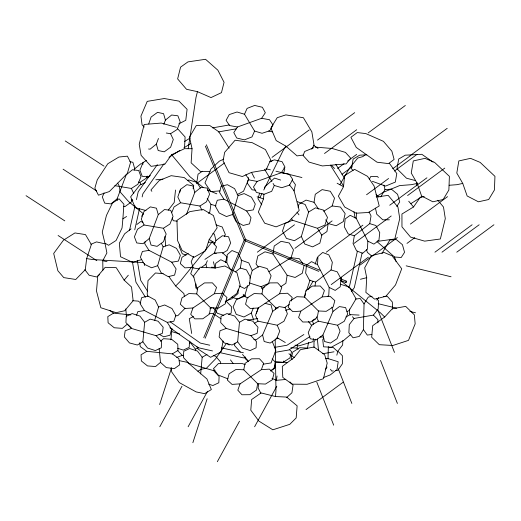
<?xml version="1.0" encoding="UTF-8"?>
<svg xmlns="http://www.w3.org/2000/svg" width="521" height="521" viewBox="0 0 521 521"><rect width="100%" height="100%" fill="white"/><g stroke="black" fill="none" stroke-linecap="round" stroke-linejoin="round"><path stroke-width="0.78" d="M328.028 358.956L328.334 346.647M376.735 298.553L378.604 300.78L378.181 308.966L373.407 315.114L354.065 318.442L349.291 324.59L348.875 332.776L353.082 337.797L359.23 336.449L363.417 329.604L364.055 303.951L368.243 297.107L372.092 296.267M189.514 341.04L189.221 347.331L183.281 350.092L177.609 348.256M189.833 343.085L189.911 341.509M195.987 283.958L195.805 287.885L197.466 289.63M342.857 340.526L342.629 344.987L337.855 351.134L342.362 355.687L342.375 363.801L337.882 370.314L335.583 370.607M230.503 269.943L226.804 262.675L227.221 254.658L231.995 250.549L238.084 252.959L241.614 260.357L240.337 268.041L235.433 271.897M238.24 289.546L238.032 293.551L233.258 297.66L231.904 297.126M327.566 296.488L328.758 295.459L329.181 287.442L317.53 264.583L317.947 256.566L322.72 252.457L328.81 254.867L332.339 262.265L331.063 269.95L315.641 282.082L315.003 285.918M369.096 211.936L371.017 215.974L369.747 223.652L354.326 235.785L353.049 243.47L356.579 250.868L362.668 253.278L367.442 249.168L367.859 241.151L356.208 218.292L356.507 212.679M366.706 277.68L365.892 292.45L374.677 299.139L385.859 296.293L395.53 284.915L401.711 268.784L392.163 255.883L384.088 252.47L371.362 255.707L364.693 267.794L366.706 277.68L360.441 279.276M229.11 148.198L218.755 131.748L209.898 125.607L196.267 125.548L189.507 137.108L192.047 148.713L191.122 162.819L200.507 171.513L210.093 171.552M122.891 218.84L123.907 204.225L119.062 198.788L112.471 203.014L106.447 215.434L102.266 232.073L104.897 243.118L108.589 245.293L116.085 240.481L122.044 228.022L122.891 218.84L126.583 216.475M275.498 396.546L261.138 392.925L251.643 399.535L250.79 410.164L258.891 421.092L272.848 429.805L289.774 424.335L296.169 417.946L297.133 405.846L286.641 397.074L275.498 396.546L275.974 390.587L275.192 339.549M142.858 341.841L144.649 322.297L139.947 316.091L132.152 313.57L126.212 316.332L125.919 322.623L131.448 328.438L156.059 335.693L161.595 341.509L161.295 347.8L155.362 350.561L147.56 348.041L142.858 341.841L137.297 345.013L129.455 342.929L124.324 336.905L125.17 330.776L131.448 328.438M170.921 339.816L171.976 328.354M195.323 350.776L195.466 349.22L190.764 343.02L189.344 342.558M200.65 373.935L202.174 357.25L197.472 351.05L189.677 348.523L183.737 351.291L183.444 357.575L188.973 363.397L213.584 370.652L219.12 376.468L218.82 382.759L212.887 385.52L208.634 384.146M237.661 341.841L239.452 322.297L234.75 316.091L226.948 313.57L221.015 316.332L220.715 322.623L226.251 328.438L250.861 335.693L256.391 341.509L256.098 347.8L250.158 350.561L242.363 348.041L237.661 341.841L232.099 345.013L224.258 342.929L219.126 336.905L219.973 330.776L226.251 328.438M289.376 184.701L294.078 190.797L299.184 210.393L288.569 221.803L276.071 226.856L264.668 223.183L258.351 212.06L263.496 198.892L263.932 194.157M264.44 188.641L264.583 187.065L274.521 178.084L280.624 180.051M343.521 186.694L344.609 175.623L354.547 169.332L367.52 176.332L374.104 186.017L379.21 205.958L368.594 212.464L356.097 213.213L344.694 207.058L338.376 196.15L343.521 186.694L337.133 183.242M175.518 190.035L174.203 202.487L168.25 210.171M215.251 268.041L215.759 263.32L220.787 259.719L226.804 262.675M306.4 266.016L305.638 273.095L309.507 280.226L315.641 282.082M86.655 258.605L85.288 269.683L75.747 279.477L63.757 277.608L57.87 270.751L53.689 253.453L63.432 240.201L74.939 232.946L85.47 234.593L91.344 244.564L86.655 258.605L92.556 259.53L143.509 262.597M220.5 363.717L220.709 362.186L215.577 356.162L213.226 355.537M232.542 296.325L232.223 298.624L226.642 300.702M258.69 383.997L258.097 387.976L260.91 393.322M285.762 379.464L276.397 380.323L277.035 376.012M200.546 188.14L196.821 182.343L198.045 174.183L202.415 171.227M207.221 198.54L210.946 204.336L209.722 212.503L208.472 213.343M304.101 265.345L302.304 273.258L295.127 277.452L287.123 275.257L273.004 254.007L274.222 245.997L281.093 241.334L289.233 242.975L293.479 249.885L291.115 257.661L269.012 271.604M287.123 275.257L285.905 283.268L280.91 286.661M318.533 209.051L314.039 202.298L315.264 194.287L322.128 189.624L330.275 191.266L334.515 198.175L332.157 205.951L323.717 211.272M325.684 219.816L328.165 223.548L326.941 231.558L321.327 235.375M188.224 148.693L195.994 97.447L197.446 91.65L186.538 89.293L177.635 78.912L180.579 67.144L187.944 61.895L205.541 59.283L217.863 70.179L224.056 82.292L221.464 92.634L211.012 97.59L197.446 91.65M416.364 185.828L416.956 182.402M196.71 293.903L197.837 287.599L204.466 282.923L212.379 282.844L216.541 287.423L214.307 293.74L192.959 307.97L184.948 308.484L180.312 304.225L181.998 297.901L188.934 293.531L196.71 293.903L210.556 307.807L218.332 308.178L225.267 303.808L226.954 297.484L222.317 293.225L214.307 293.74M210.556 307.807L209.429 314.117L202.799 318.793L194.887 318.865L190.725 314.287L192.959 307.97M243.802 369.806L244.929 363.495L251.558 358.819L259.471 358.748L263.633 363.326L261.399 369.643L240.051 383.873L232.04 384.387L227.403 380.128L229.09 373.804L236.026 369.435L243.802 369.806L257.648 383.71L265.423 384.081L272.366 379.711L274.046 373.388L269.409 369.128L261.399 369.643M261.959 293.903L263.092 287.599L269.715 282.923L277.628 282.844L281.796 287.423L279.556 293.74L258.208 307.97L250.197 308.484L245.56 304.225L247.247 297.901L254.183 293.531L261.959 293.903L275.811 307.807L278.142 307.918M257.648 383.71L256.521 390.014L249.891 394.69L241.978 394.768L237.817 390.19L240.051 383.873M275.524 309.383L275.811 307.807M272.151 358.923L275.192 361.978L274.066 368.288L270.751 370.626M304.59 297.055L305.716 290.751L312.346 286.075L320.259 286.003L324.42 290.581L322.186 296.892L300.838 311.128L292.828 311.643L288.191 307.383L289.878 301.053L296.814 296.69L304.59 297.055L318.435 310.965L326.211 311.33L333.147 306.967L334.834 300.637L330.197 296.377L322.186 296.892M298.149 349.181L297.048 348.074L297.615 344.922M308.504 342.558L307.514 348.074L299.738 347.702L292.802 352.072L291.115 358.396L292.274 359.464M318.435 310.965L317.309 317.269L310.679 321.945L302.766 322.017L298.605 317.445L300.838 311.128M223.105 341.001L221.034 351.935L210.575 357.315L198.273 349.181L196.756 346.452M193.109 188.628L193.74 185.437L184.187 177.544L171.168 175.681L159.237 180.507L150.934 189.983L151.858 191.318M179.843 192.164L180.5 189.234M129.508 230.419L135.017 205.945M136.437 199.634L138.215 191.741L157.329 164.623M134.757 229.82L139.511 208.68M142.155 196.931L142.865 193.799L164.135 163.627M313.635 338.611L312.952 341.672L298.82 345.892L294.984 345.163M357.406 251.135L349.656 285.586L348.269 287.553M362.121 252.913L354.306 287.651L351.506 291.617M248.061 180.038L247.345 183.203L252.073 189.8L255.824 190.295M293.981 190.96L295.42 184.629L292.105 180.012M298.142 207.462L298.859 204.297L306.042 200.103L314.039 202.298M145.235 241.314L144.675 243.607L148.999 250.373L171.767 262.2L176.091 268.96L174.6 275.081L168.244 276.658L161.067 272.691L157.635 265.71L163.125 246.863L161.412 243.372M225.456 262.48L226.954 256.853L222.317 252.594L214.307 253.108L204.896 259.386M245.319 356.996L244.948 358.396L248.426 361.594M291.272 301.001L292.203 297.484L287.566 293.225L279.556 293.74M336.82 355.172L337.758 351.655L333.121 347.396L328.315 347.702M235.049 343.137L234.411 345.384L240.337 352.04M154.698 320.343L158.586 307.019L155.154 300.037L147.977 296.071L141.627 297.647L140.129 303.763L144.454 310.529L167.221 322.356L171.546 329.122L170.054 335.237L163.698 336.813L159.133 334.293M237.289 222.2L235.98 221.484L232.555 214.496L233.206 212.249M233.558 211.044L238.045 195.655L234.613 188.667L227.436 184.701L221.08 186.277L219.588 192.399L223.913 199.165L228.582 201.588M245.606 296.286L244.981 294.919L247.749 285.58M249.93 278.227L252.236 270.451L248.791 262.903L240.963 260.083M291.324 218.332L292.541 220.253L317.413 228.276L321.867 235.303L319.842 243.17L312.62 246.863L304.798 244.043L301.353 236.495L308.601 212.034L305.156 204.486L297.335 201.666M259.621 193.219L257.967 198.664L261.783 204.883M245.71 239.92L245.658 240.383A0.736 0.684 -22.5 0 1 245.209 240.715L245.228 240.702M283.613 173.057L284.792 169.169L283.945 167.788M159.628 404.517L171.585 367.741M192.868 442.681L207.15 398.754M304.355 297.478L305.56 293.779M306.413 291.161L310.021 280.057M315.192 264.16L317.348 257.524M209.208 239.51L205.521 250.803L193.845 257.361L182.116 250.406L177.589 240.63L176.951 220.39L189.833 211.617L203.138 209.455L213.447 215.564L217.14 227.807L209.208 239.51L214.978 242.936M136.593 315.283L137.844 311.623L144.454 310.529M148.713 123.913L151.123 117.017L157.518 112.36L163.561 113.663L165.417 120.097L163.822 124.317M132.236 199.602L131.435 201.901L125.04 206.563L123.529 206.238M214.307 253.108L216.541 246.798L212.379 242.219L208.42 242.252M256.221 313.583L258.208 307.97M104.057 192.868L102.363 197.003L104.669 203.131L110.921 203.9L117.14 198.82L126.225 174.828L132.445 169.748L138.697 170.517L141.002 176.645L137.902 184.232L131.357 188.452L114.841 185.671M134.21 170.146L134.744 168.739L140.957 163.666L143.301 163.952M148.55 148.98L150.113 149.169L156.326 144.089L158.456 138.469M149.188 238.625L158.28 214.626L164.493 209.553L170.745 210.321L173.05 216.449L169.95 224.037L163.412 228.257L144.056 224.994L137.518 229.22L134.411 236.808L136.723 242.929L142.969 243.704L149.188 238.625L151.044 245.059L157.088 246.361L163.483 241.705L166.16 234.04L163.412 228.257M186.492 214.32L194.789 192.405L201.008 187.326L207.26 188.094L209.566 194.222L206.459 201.809L199.921 206.029L180.572 202.773L174.027 206.993L171.774 212.509M258.507 307.735L255.524 315.277L258.032 321.17L277.231 325.228L283.938 321.281L287.351 313.831L285.3 307.611L279.087 306.582L272.665 311.402L262.591 335.003L256.169 339.816L253.844 339.432M248.087 297.882L244.297 296.442L236.514 299.308L233.115 306.895L236.254 314.378L243.945 316.989L251.285 313.075L253.31 308.119M143.028 162.565L139.921 170.152L142.226 176.28L148.478 177.049L150.348 175.525M147.261 176.078L146.414 178.149L139.875 182.37L138.332 182.109M203.776 337.706L244.238 240.025L205.333 146.088M205.124 338.279L245.424 240.969L318.78 271.356M201.386 267.527L205.886 264.154L207.358 260.702M214.183 244.707L215.955 240.559L222.376 235.739L228.589 236.768L230.64 242.981L227.228 250.438L222.532 253.199M322.922 335.003L332.991 311.402L339.412 306.582L345.625 307.611L347.683 313.831L344.264 321.281L337.556 325.228L318.357 321.17L311.649 325.124L308.237 332.574L310.288 338.793L316.501 339.816L322.922 335.003L324.511 341.509L330.496 343.059L337.08 338.663L340.063 331.122L337.556 325.228M244.499 114.236L247.11 108.388L254.671 105.437L262.369 107.274L265.313 112.718L261.62 118.306L237.478 126.987L229.579 125.561L226.101 120.312L229.26 114.574L237.042 112.002L244.499 114.236L254.593 131.064L262.056 133.291L269.839 130.719L272.997 124.988L269.52 119.739L261.62 118.306M254.593 131.064L251.982 136.912L244.421 139.856L236.729 138.026L233.786 132.581L237.478 126.987M274.293 185.469L271.682 191.318L264.121 194.268L256.423 192.431L253.486 186.987L257.172 181.399L281.32 172.718L289.22 174.144L292.698 179.393L289.539 185.131L281.757 187.703L274.293 185.469L273.095 183.464M179.725 244.909L179.107 246.29L182.246 253.766L186.095 255.075M224.401 236.521L225.326 234.45L222.187 226.974L216.039 224.883M193.682 256.312L191.194 261.731L193.252 267.944L199.465 268.973M259.855 197.72L261.991 193.519M263.769 190.022L282.753 151.22L285.892 146.134L276.208 140.592L270.861 128.003M369.298 179.283L370.757 176.489L377.302 176.482L378.396 177.498M102.917 270.125L102.761 260.721L106.896 252.959L105.138 243.861L96.509 241.9L90.967 244.303M159.804 426.758L181.979 386.243M188.12 426.758L207.547 391.271M217.329 461.717L239.51 421.196M254.606 426.758L276.781 386.243M339.881 184.734L349.493 168.146L357.751 158.019L362.785 156.645L365.918 154.32L377.054 162.213L388.516 163.601L394.11 159.452L391.877 151.214L383.423 141.334L365.859 133.597L357.256 132.568L350.887 137.297L356.234 147.417L365.918 154.32M380.766 196.912L384.973 189.657L383.984 185.092M381.926 253.642L389.819 240.038L396.201 239.497L402.433 244.688L404.557 252.314L401.209 257.517L394.534 256.996L376.93 241.529M308.139 289.546L313.03 281.301M340.884 278.95L341.62 277.706M325.351 369.734L327.025 366.992M271.285 127.313L277.231 117.674L285.834 114.894L303.391 117.726L311.851 131.839L314.085 145.261L311.688 149.149M396.781 206.485L399.711 201.933L397.588 194.307L391.356 189.116L384.973 189.657M281.32 172.718L285.007 167.124L282.069 161.679L274.372 159.849L269.839 161.614M315.791 339.197L313.994 341.802L314 347.481M376.813 300.109L378.598 297.53M437.842 200.285L443.488 207.026L445.299 218.586L440.356 238.989L424.661 241.145L410.535 237.081L401.965 226.843L401.938 214.027L413.524 206.967L420.304 197.205L424.25 196.664M177.361 128.427L185.098 136.964L184.499 148.693L171.63 154.73L164.766 164.297L151.09 166.355L141.106 155.349L139.218 144.252L144.187 124.467L161.263 123.067L176.332 127.293M141.536 216.287L143.451 213.812L128.667 201.614L120.032 191.806L119.504 186.616L117.72 183.145L127.332 173.454L130.582 162.37L127.404 156.17L118.918 157.029L107.782 163.75L97.271 179.804L94.848 188.127L98.462 195.18L109.325 191.565L117.72 183.145M294.15 357.536L300.448 349.656L314 347.019L324.642 354.71L327.201 363.098L323.424 378.689L307.077 384.29L292.151 384.166L282.792 377.412L282.291 366.38L294.15 357.536L288.908 353.752M323.782 338.318L322.746 339.575L323.528 346.823L331.343 347.214L343.469 340.617L350.6 334.56M212.49 241.464L179.862 281.731L175.675 285.996L183.893 293.544L184.46 296.716M124.148 280.148L116.222 267.651L105.183 267.325L97.74 276.143L96.496 291.024L100.846 307.742L116.111 312.678L124.669 310.763L133.142 300.728L131.533 287.012L124.148 280.148L128.316 275.205M384.68 317.009L392.235 308.79L405.69 306.368L414.351 314.866L415.159 323.873L408.503 340.369L392.867 345.488L379.288 344.694L371.675 337.23L372.697 325.703L384.68 317.009L380.415 312.821L340.747 280.695M185.183 308.165L177.817 315.667L175.57 315.869M213.682 166.499L210.868 169.149L204.974 182.904L210.81 191.572L219.901 190.914M214.808 165.437L219.302 161.191L223.698 159.152M286.635 397.575L291.916 392.782L293.062 385.091L289.93 381.945M99.563 274.58L96.75 276.983L89.169 275.264L84.793 269.631M160.448 341.281L163.496 338.683L171.585 339.282L177.746 344.251L178.052 350.431L172.314 353.889L146.785 351.323L140.266 346.628L139.719 342.733M159.159 348.556L160.481 362.375L155.603 366.523L147.508 365.924L141.354 360.955L141.048 354.781L146.785 351.323M165.417 120.097L171.637 115.017L177.882 115.786L180.194 121.914L177.088 129.501L170.549 133.728L166.297 133.011M131.11 228.862L124.669 233.779L119.348 243.144L120.514 256.729L132.64 262.421L141.699 259.562M136.899 224.44L140.761 221.49L142.956 222.298M225.196 302.069L236.801 293.479L240.214 285.404L236.977 272.678L224.89 266.01L215.004 268.022L200.233 267.201L193.545 275.993L196.391 287.175L197.589 288.191M196.384 183.718L224.577 162.91M272.066 157.335L309.233 129.911M317.53 140.084L354.697 112.66M324.505 153.493L356.677 129.755M368.165 132.914L405.331 105.489M337.569 168.478L344.049 163.698M347.683 161.015L356.677 154.379M342.01 174.288L352.15 166.805M257.315 252.19L294.482 224.766M410.04 155.746L447.207 128.322M392.717 168.752L410.177 155.87M394.449 171.025L417.002 154.379M366.55 194.743L388.581 178.488M294.951 248.328L332.118 220.897M389.747 205.235L426.92 177.804M326.257 252.19L362.877 225.17M407.598 195.544L444.765 168.12M354.046 243.398L391.212 215.974M410.385 224.076L447.552 196.645M331.206 284.609L368.373 257.185M360.219 264.961L397.386 237.537M406.986 243.398L414.801 237.635M434.937 252.19L472.104 224.766M441.99 252.19L479.157 224.766M456.761 252.19L493.934 224.766M306.029 409.61L343.196 382.18M306.485 265.228L311.512 261.627L317.53 264.583M270.699 371.095L274.678 368.288L275.811 361.978L283.58 362.349L284.844 361.554M270.536 161.888L272.405 160.618M142.526 162.923L146.447 160.39M184.623 141.497L190.093 138.039M168.973 157.296L179.823 150.432M183.893 147.86L190.679 143.568M376.201 196.762L383.059 192.418L399.711 185.561L411.427 184.681L417.197 183.412L421.6 195.981L432.847 201.796L443.137 199.536L448.868 189.989L449.395 176.345L434.586 162.389L425.006 158.351L413.296 160.924L411.251 173.044L417.197 183.412M410.789 203.698L422.44 196.326M303.873 334.534L286.921 345.26L274.267 347.448M309.949 336.592L288.751 350.001L275.192 352.346M188.302 253.304L181.998 257.27L180.312 263.6L184.948 267.859L192.959 267.345L190.725 273.662L193.845 277.094M284.212 307.781L289.259 304.603M207.912 190.823L209.826 189.618M179.237 360.63L187.521 362.395L197.908 371.252L201.243 369.213L206.375 368.295L215.499 358.943L226.55 343.287L229.162 345.006M308.601 212.034L315.531 207.833L323.515 210.113L327.475 217.42L324.896 225.105L317.413 228.276M301.353 236.495L294.424 240.695L286.439 238.416L282.48 231.109L285.059 223.424L292.541 220.253M252.236 270.451L259.158 266.251L267.143 268.53L271.109 275.837L268.523 283.522L261.041 286.693L249.344 282.923M238.748 298.696L244.981 294.919M130.836 314.892L113.539 313.154L107.801 316.612L108.108 322.792L114.268 327.761L122.357 328.36L127.235 324.205L131.272 327.865M254.671 323.144L258.032 321.17M187.514 180.709L188.823 179.953L196.821 182.343M144.649 322.297L150.211 319.119L158.052 321.203L163.184 327.234L162.337 333.362L156.059 335.693M209.963 308.692L212.047 307.501M239.452 322.297L245.013 319.119L252.854 321.203L257.98 327.234L257.14 333.362L250.861 335.693M195.466 349.22L198.247 347.631M202.174 357.25L207.045 354.469M345.931 316.989L350.197 314.632L359.093 315.081M237.14 194.646L243.522 191.22L248.706 179.133L248.393 177.596M261.829 288.523L264.499 287.104M178.853 123.848L185.776 120.286L187.091 109.325L178.983 101.12L164.278 98.534L147.235 101.367L140.937 116.131L142.077 124.825L144.252 127.02M193.46 316.56L189.279 318.637L191.695 333.479M228.543 314.293L231.181 313.069L231.48 306.778L225.945 300.962M346.993 311.538L349.09 310.568L356.045 298.839L349.493 287.162L340.454 284.219M145.372 182.558L139.7 185.17L130.66 196.827L135.245 207.658L145.984 210.543M251.526 172.373L242.33 176.528L229.064 172.705L223.086 161.009L224.629 152.379L235.088 140.214L252.19 142.669L265.43 149.573L270.679 159.849L266.107 169.898L251.526 172.373L254.469 178.13M313.622 147.73L304.655 151.5L303.111 155.499L309.09 162.109L322.356 165.945L346.133 163.881L350.711 158.208L345.456 152.399L332.222 148.492L315.12 147.098M323.508 377.543L330.21 374.938L337.022 369.578L338.188 361.737L327.247 358.357L325.684 358.617M176.684 357.439L182.265 355.368L183.705 355.791M213.584 370.652L214.984 370.131M238.045 195.655L244.108 193.597L251.409 197.14L255.29 204.037L253.291 209.891L246.68 210.985L229.833 202.239M232.555 214.496L226.485 216.554L219.191 213.004L215.303 206.114L217.303 200.253L223.913 199.165M163.125 246.863L169.195 244.811L176.489 248.354L180.377 255.251L178.377 261.106L171.767 262.2M157.635 265.71L151.572 267.761L144.271 264.219L140.39 257.322L142.389 251.467L148.999 250.373M158.586 307.019L164.649 304.967L171.95 308.51L175.831 315.407L173.832 321.262L167.221 322.356M285.475 310.347L290.132 308.953M315.42 319.516L312.424 320.415L313.453 324.27M462.746 183.412L456.806 173.044L458.845 160.924L470.554 158.351L480.141 162.389L494.95 176.345L494.422 189.989L488.691 199.536L478.402 201.796L467.155 195.981L462.746 183.412L456.982 184.681L449.174 185.268M212.542 127.866L229.286 124.968M218.247 131.943L236.436 128.791M245.691 357.452L243.3 357.868L219.615 352.535M322.76 353.733L334.013 351.799M247.488 320.2L257.739 318.539M275.909 338.65L278.045 338.305M263.164 364.205L271.076 362.922L275.837 350.405L272.301 341.581M303.144 155.063L297.029 155.896L285.892 146.134M376.331 196.99L388.178 195.382L397.933 207.026L399.75 218.586L394.801 238.989L379.106 241.145L377.621 240.715M355.576 299.074L360.174 298.494L364.055 303.951M371.903 334.482L367.298 335.062L363.417 329.604M333.277 370.893L331.747 371.089L330.451 369.265M383.469 296.501L387.155 296.182L392.32 301.991L392.606 309.122M155.857 179.791L162.949 179.178M287.69 362.505L285.287 362.662L283.548 361.06M366.797 154.809L359.685 155.18L353.14 159.061L351.454 168.778L353.134 170.445M320.018 337.048L323.183 337.015M245.358 364.739L242.33 363.56L218.468 363.495L213.408 368.738L218.117 374.99L227.931 378.865M389.343 219.803L382.798 219.81L376.781 214.242L375.459 208.153M185.333 148.68L192.047 148.713M209.032 313.355L212.946 313.473L221.054 318.832M211.331 267.214L215.219 267.403M290.829 347.781L297.048 348.074M275.192 361.978L282.968 362.349L289.904 357.979L291.591 351.655L289.272 349.526M132.679 300.695L138.345 301.118L140.807 303.105M163.138 273.668L155.453 272.991L147.99 280.604L147.196 294.183L147.931 296.416M146.414 177.212L147.977 177.407M177.14 221.184L173.232 220.709L172.21 217.98M332.157 205.951L340.408 207.039L345.143 213.636L343.346 221.549L336.162 225.743L328.165 223.548M291.115 257.661L299.367 258.748L302.681 263.365M257.172 181.399L249.279 179.966L245.801 174.717M214.418 253.095L216.3 253.493M129.859 161.653L132.888 162.305L134.744 168.739M131.285 199.986L132.796 200.311M268.66 131.012L272.581 131.891M209.761 345.208L200.364 343.092L170.191 321.822M221.503 347.852L243.424 352.782M212.509 350.939L198.306 347.741L169.866 327.689M102.761 260.721L107.013 261.692M266.062 168.784L270.406 169.846M275.948 171.194L301.92 177.524M406.172 265.834L451.049 276.768M378.148 303.691L396.592 308.185M409.923 311.434L415.498 312.789M212.868 233.662L214.365 234.046L215.955 240.559M265.091 303.339L271.076 304.896L272.665 311.402M415.667 180.637L406.523 178.228L397.009 168.778L398.695 159.061L405.24 155.18L421.834 154.307L433.055 162.083M273.004 254.007L265 251.812L257.823 256.006L256.026 263.919L258.396 267.214M232.249 297.458L238.051 299.113M171.676 331.597L179.712 333.961M210.946 204.336L216.033 205.86M369.747 223.652L375.882 225.508L379.75 232.64L378.904 240.507L373.876 244.108L367.859 241.151M354.326 235.785L348.191 233.936L344.322 226.804L345.169 218.937L350.197 215.336L356.208 218.292M331.063 269.95L337.198 271.806L341.073 278.93L340.22 286.797L335.192 290.399L329.181 287.442M240.337 268.041L246.472 269.898L250.34 277.022L249.494 284.889L244.466 288.491L239.119 285.866M257.107 196.834L263.496 198.892M223.828 315.368L217.446 313.303L213.213 307.722M244.421 240.396L244.616 240.578A0.736 0.684 22.5 0 1 244.649 239.413L244.557 239.517A0.736 0.684 -67.5 0 0 244.421 240.396L244.616 240.578A0.736 0.684 22.5 0 0 245.743 240.214L245.73 239.855M372.372 181.308L385.553 186.095L395.309 182.096L396.794 173.558L389.487 163.457M244.831 240.728L244.329 240.181M207.332 189.983L216.821 193.832M319.985 270.275L245.586 239.465L206.368 144.779M340.102 278.611L346.283 281.171A0.742 0.729 -67.5 0 0 345.723 281.093M340.317 280.278L345.723 282.519M272.001 378.396L276.397 380.323M238.592 222.923L243.157 225.45L249.513 223.867L251.005 217.752L246.68 210.985M277.1 337.647L285.274 342.492M65.242 140.963L103.972 166.134M63.106 169.201L96.632 190.986M26.05 195.694L64.786 220.865M58.098 235.499L96.834 260.663M313.395 145.17L318.025 148.433M172.314 353.889L178.827 358.578L179.699 364.817L174.379 368.634L166.251 367.598L160.481 362.375M109.631 310.34L113.539 313.154M203.307 187.599L189.833 176.632L171.63 154.73M371.72 256L367.357 252.366L366.504 249.312M197.908 371.252L206.941 378.988L211.357 389.552L204.597 393.687L196.117 391.896L179.315 382.622L171.78 372.027L171.096 368.21M376.058 194.639L378.91 197.146M244.531 240.546L244.668 240.656A0.736 0.684 -67.5 0 0 245.697 240.188A0.736 0.684 -67.5 0 0 245.052 239.289M373.407 315.114L377.914 319.666L377.92 322.909M350.685 315.029L349.558 313.889L349.552 309.025M352.378 316.735L354.065 318.442M177.283 350.132L182.265 355.368M331.551 165.274L334.495 168.524M242.486 354.462L247.872 360.506M408.718 201.23L413.524 206.967M308.465 321.6L311.994 325.899M230.477 359.907L233.115 363.411M168.811 276.534L175.675 285.996M297.068 212.21L298.956 214.847M335.804 164.382L344.459 178.058M330.373 165.124L343.671 186.147M261.041 286.693L262.662 289.253M147.56 291.206L140.696 280.357L137.277 260.585M145.463 297.231L135.948 282.187L132.36 261.451M264.603 169.312L271.89 181.458M243.203 294.274L244.297 296.442M170.549 133.728L173.298 139.511L170.627 147.169L164.232 151.832L158.182 150.53L156.326 144.089M199.921 206.029L201.985 210.367M180.572 202.773L177.817 196.984L180.494 189.325L186.889 184.662L192.933 185.964L194.789 192.405M139.875 182.37L140.904 184.538M131.357 188.452L133.767 193.519M144.056 224.994L141.308 219.211L143.978 211.552L150.374 206.889L156.424 208.192L158.28 214.626M316.475 316.755L318.357 321.17M277.231 325.228L279.738 331.122L276.749 338.663L270.171 343.059L264.18 341.509L262.591 335.003M377.595 309.415L394.469 352.411M380.519 360.428L397.393 403.43M338.246 368.79L351.838 403.43M316.807 382.16L333.681 425.162M394.534 256.996L396.077 261.555M251.285 313.075L253.629 320.005M117.14 198.82L117.551 200.253M213.408 261.757L215.004 268.022M331.936 307.064L332.991 311.402M205.886 264.154L206.765 267.774M354.013 211.708L355.114 218.045M317.354 338.937L318.52 350.405M125.782 308.96L126.538 316.866M164.89 236.43L165.711 245.984M144.356 263.372L144.538 265.534M244.31 240.07A0.736 0.684 -22.5 0 1 245.567 239.549L245.678 239.693A0.736 0.684 22.5 0 0 245.202 239.354M346.439 281.281A0.742 0.729 -67.5 0 1 346.354 282.395A0.742 0.729 -67.5 0 1 345.273 282.174"/></g></svg>
